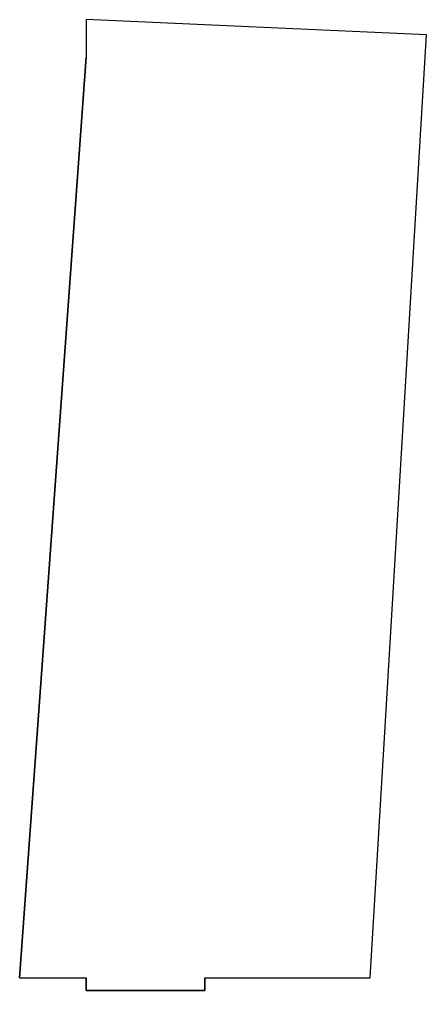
# Model space of a CAD drawing. Header units: inches. Extents: x -10117506 to -5032697, y -6529230 to -3254494.
# Drawn here: x -5048633 to -5048475.2, y -3258011.6 to -3257635.3 of the extents above; entities that cross this region are included whole.
import ezdxf

# ---------------------------------------------------------------- set-up
doc = ezdxf.new("R2010")
doc.units = ezdxf.units.IN
doc.header["$LTSCALE"] = 2
doc.header["$MEASUREMENT"] = 0
doc.layers.get('0').update_dxf_attribs({"linetype": 'CONTINUOUS'})

msp = doc.modelspace()

# ---------------------------------------------------------------- linework, layer by layer
at = {"ltscale": 0.5}
for p, q in [((-5048475.24, -3257641.23), (-5048607.14, -3257635.31)), ((-5048607.14, -3257635.31), (-5048607.14, -3257649.94)), ((-5048497.15, -3258006.57), (-5048475.24, -3257641.23)), ((-5048632.96, -3258006.57), (-5048607.14, -3257649.94)), ((-5048632.96, -3258006.57), (-5048607.15, -3258006.57)), ((-5048607.15, -3258011.57), (-5048607.15, -3258006.57)), ((-5048561.15, -3258006.57), (-5048497.15, -3258006.57)), ((-5048561.15, -3258006.57), (-5048561.15, -3258011.57)), ((-5048602.15, -3258011.57), (-5048607.15, -3258011.57)), ((-5048566.15, -3258011.57), (-5048602.15, -3258011.57)), ((-5048561.15, -3258011.57), (-5048566.15, -3258011.57))]:
    msp.add_line(p, q, dxfattribs=at)
msp.add_lwpolyline([(-5048475.24, -3257641.23), (-5048607.14, -3257635.31), (-5048607.14, -3257649.94), (-5048632.96, -3258006.57), (-5048607.15, -3258006.57), (-5048607.15, -3258011.57), (-5048602.15, -3258011.57), (-5048566.15, -3258011.57), (-5048561.15, -3258011.57), (-5048561.15, -3258006.57), (-5048497.15, -3258006.57)], close=True, dxfattribs=at)

doc.saveas('drawing.dxf')
